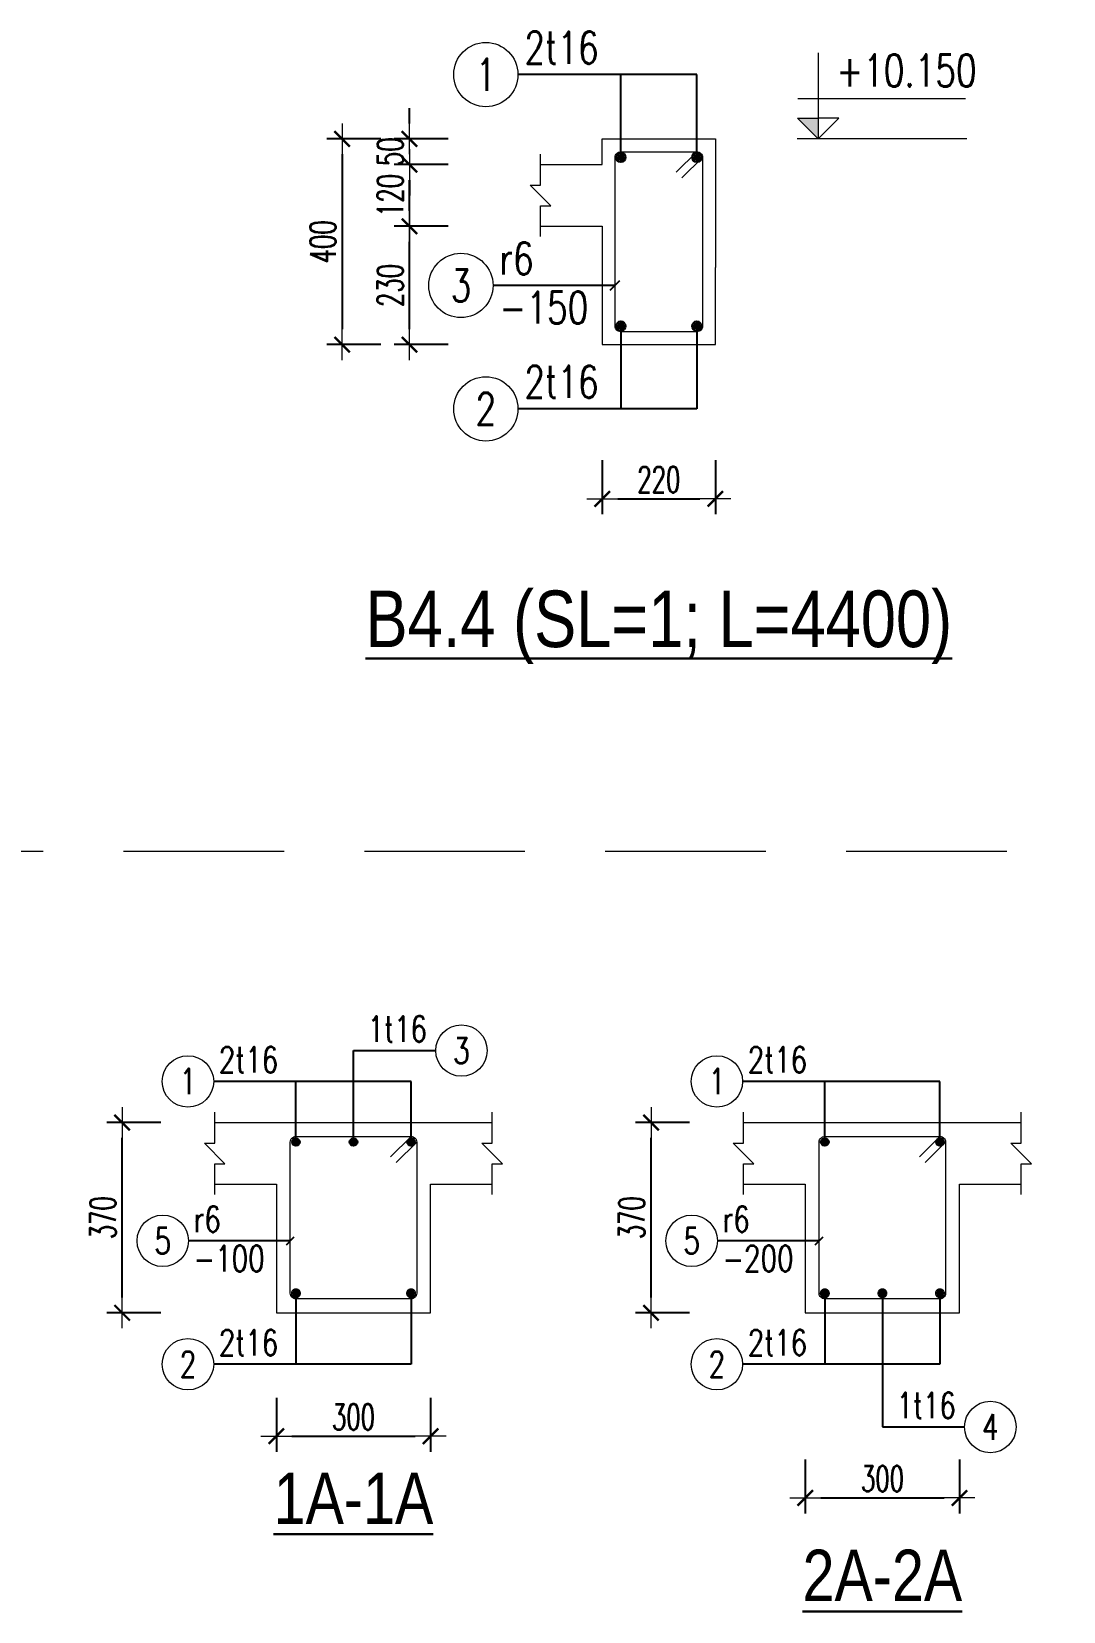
# Model space of a CAD drawing. Header units: millimetres. Extents: x -529861 to -223882, y -171969 to 61504.
# Drawn here: x -392677 to -388662, y -89068 to -82924 of the extents above; entities that cross this region are included whole.
import ezdxf
from ezdxf.enums import TextEntityAlignment as Align

# ---------------------------------------------------------------- set-up
doc = ezdxf.new("R2010")
doc.units = ezdxf.units.MM
doc.header["$LTSCALE"] = 5000
doc.linetypes.add('HIDDEN', pattern=[0.375, 0.25, -0.125])
doc.layers.get('Defpoints').update_dxf_attribs({"color": 143})
for name, color, linetype, lineweight in [('kata_dim', 8, 'Continuous', 15), ('kata_net khuat', 9, 'HIDDEN', 5), ('kata_net manh', 8, 'Continuous', 5), ('kata_net thay', 4, 'Continuous', 20), ('kata_text', 7, 'Continuous', 30), ('kata_thep chu', 1, 'Continuous', 35), ('kata_thep dai', 220, 'Continuous', 20), ('S-dims', 8, 'Continuous', 18)]:
    doc.layers.add(name, color=color, linetype=linetype, lineweight=lineweight)
doc.styles.add('kata_text', font='arial.ttf', dxfattribs={"width": 0.8})
doc.styles.add('vnsimpli', font='vnsimli.shx', dxfattribs={"width": 0.65})
doc.dimstyles.new('kata_dim_20', dxfattribs={"dimscale": 20, "dimtxt": 2.5, "dimasz": 1.5, "dimexe": 1.5, "dimexo": 2.5, "dimtad": 1, "dimdec": 0, "dimzin": 0, "dimdsep": 46, "dimtxsty": 'vnsimpli', "dimblk": 'kata_block_ArchTick', "dimcen": 0.09, "dimdle": 1.2, "dimclrd": 8, "dimclre": 8, "dimclrt": 3, "dimadec": 0, "dimazin": 0, "dimtfac": 1, "dimtdec": 0, "dimtix": 1, "dimtofl": 0, "dimtmove": 0, "dimatfit": 3, "dimfxl": 3.75, "dimfxlon": 1, "dimtolj": 1, "dimtzin": 0, "dimarcsym": 0})
doc.dimstyles.new('kata_dim_25', dxfattribs={"dimscale": 25, "dimtxt": 2.5, "dimasz": 1.5, "dimexe": 1.5, "dimexo": 2.5, "dimtad": 1, "dimdec": 0, "dimzin": 0, "dimdsep": 46, "dimtxsty": 'kata_text', "dimblk": 'kata_block_ArchTick', "dimcen": 0.09, "dimdle": 1.2, "dimclrd": 8, "dimclre": 8, "dimclrt": 3, "dimadec": 0, "dimazin": 0, "dimtfac": 1, "dimtdec": 0, "dimtix": 1, "dimtofl": 0, "dimtmove": 0, "dimatfit": 3, "dimfxl": 3.75, "dimfxlon": 1, "dimtolj": 1, "dimtzin": 0, "dimarcsym": 0})
doc.dimstyles.new('kata_dim_40', dxfattribs={"dimscale": 40, "dimtxt": 2.5, "dimasz": 1.5, "dimexe": 1.5, "dimexo": 2.5, "dimtad": 1, "dimdec": 0, "dimzin": 0, "dimdsep": 46, "dimtxsty": 'vnsimpli', "dimblk": 'kata_block_ArchTick', "dimcen": 0.09, "dimdle": 1.2, "dimclrd": 8, "dimclre": 8, "dimclrt": 3, "dimadec": 0, "dimazin": 0, "dimtfac": 1, "dimtdec": 0, "dimtix": 1, "dimtofl": 0, "dimtmove": 0, "dimatfit": 3, "dimfxl": 3.75, "dimfxlon": 1, "dimtolj": 1, "dimtzin": 0, "dimarcsym": 0})

# ---------------------------------------------------------------- blocks, each defined once
blk = doc.blocks.new('kata_block_ArchTick')
at = {"color": 8}
blk.add_line((1, 0), (-1, 0), dxfattribs=at)
at = {"color": 8, "const_width": 0.15}
blk.add_lwpolyline([(-0.5, -0.5), (0.5, 0.5)], dxfattribs=at)
blk = doc.blocks.new('*D477')
at = {"layer": 'Defpoints', "color": 0, "linetype": 'ByBlock', "ltscale": 1500, "transparency": 16777216}
for p in [(-391724.2, -87907.1), (-391124.2, -87907.1), (-391124.2, -88387.1)]:
    blk.add_point(p, dxfattribs=at)
at = {"layer": 'kata_dim', "color": 8, "linetype": 'ByBlock', "lineweight": -2, "ltscale": 1500, "transparency": 16777216}
for p, q in [((-391724.2, -88237.1), (-391724.2, -88447.1)), ((-391124.2, -88237.1), (-391124.2, -88447.1)), ((-391664.2, -88387.1), (-391184.2, -88387.1))]:
    blk.add_line(p, q, dxfattribs=at)
at = {"layer": 'kata_dim', "color": 8, "linetype": 'ByBlock', "lineweight": -2, "ltscale": 1500, "transparency": 16777216, "xscale": 60, "yscale": 60, "zscale": 60, "rotation": 180}
blk.add_blockref('kata_block_ArchTick', (-391724.2, -88387.1), dxfattribs=at)
at = {"layer": 'kata_dim', "color": 8, "linetype": 'ByBlock', "lineweight": -2, "ltscale": 1500, "transparency": 16777216, "xscale": 60, "yscale": 60, "zscale": 60}
blk.add_blockref('kata_block_ArchTick', (-391124.2, -88387.1), dxfattribs=at)
at = {"layer": 'kata_dim', "color": 3, "linetype": 'ByBlock', "ltscale": 1500, "transparency": 16777216, "insert": (-391424.2, -88312.1), "char_height": 100, "attachment_point": 5, "style": 'vnsimpli'}
blk.add_mtext('\\A1;300', dxfattribs=at)
blk = doc.blocks.new('kata_block_TD')
at = {"color": 6, "linetype": 'ByBlock', "lineweight": -2, "style": 'kata_text', "width": 0.8}
blk.add_attdef('SECTDET2', text='', height=5, dxfattribs=at).set_placement((0, 7.97), align=Align.CENTER)
at = {"color": 0, "linetype": 'ByBlock', "lineweight": -2, "style": 'kata_text', "width": 0.8}
blk.add_attdef('SECTDET1', text='', height=5, dxfattribs=at).set_placement((0, 1.47), align=Align.CENTER)
blk = doc.blocks.new('*D478')
at = {"layer": 'Defpoints', "color": 0, "linetype": 'ByBlock', "ltscale": 1500, "transparency": 16777216}
for p in [(-392324.2, -87167.1), (-391724.2, -87167.1), (-391724.2, -87907.1)]:
    blk.add_point(p, dxfattribs=at)
at = {"layer": 'kata_dim', "color": 8, "linetype": 'ByBlock', "lineweight": -2, "ltscale": 1500, "transparency": 16777216}
for p, q in [((-392174.2, -87167.1), (-392384.2, -87167.1)), ((-392324.2, -87847.1), (-392324.2, -87227.1)), ((-392174.2, -87907.1), (-392384.2, -87907.1))]:
    blk.add_line(p, q, dxfattribs=at)
at = {"layer": 'kata_dim', "color": 8, "linetype": 'ByBlock', "lineweight": -2, "ltscale": 1500, "transparency": 16777216, "xscale": 60, "yscale": 60, "zscale": 60}
for p, rotation in [((-392324.2, -87167.1), 90), ((-392324.2, -87907.1), 270)]:
    blk.add_blockref('kata_block_ArchTick', p, dxfattribs=dict(at, rotation=rotation))
at = {"layer": 'kata_dim', "color": 3, "linetype": 'ByBlock', "ltscale": 1500, "transparency": 16777216, "insert": (-392399.2, -87537.1), "char_height": 100, "attachment_point": 5, "rotation": 90, "style": 'vnsimpli'}
blk.add_mtext('\\A1;370', dxfattribs=at)
blk = doc.blocks.new('kata_block_THEP')
at = {"layer": 'kata_thep chu', "color": 0}
for p, q in [((-0.5, 0), (0.5, 0)), ((-0.35, 0.35), (0.35, -0.35)), ((0.35, 0.35), (-0.35, -0.35)), ((0, 0.5), (0, -0.5))]:
    blk.add_line(p, q, dxfattribs=at)
at = {"layer": 'kata_thep chu', "color": 0, "const_width": 0.0833}
blk.add_lwpolyline([(-0.5, 0, 1), (0.5, 0, 1), (-0.5, 0, 1)], format="xyb", dxfattribs=at)
blk = doc.blocks.new('*U68')
blk.add_circle((-2.5, 0), 2.5)
at = {"layer": 'kata_text', "color": 3, "style": 'vnsimpli', "width": 0.75}
blk.add_attdef('DK1', (0.5, 0.85), '', height=2.5, dxfattribs=at)
at = {"layer": 'kata_text', "color": 7, "style": 'vnsimpli', "width": 0.75}
blk.add_attdef('SH2', text='', height=2.5, dxfattribs=at).set_placement((-2.5, 0), align=Align.MIDDLE)
blk = doc.blocks.new('*U54')
blk.add_circle((2.5, 0), 2.5)
at = {"layer": 'kata_text', "color": 3, "style": 'vnsimpli', "width": 0.75}
blk.add_attdef('DK2', text='', height=2.5, dxfattribs=at).set_placement((-0.85, 0.85), align=Align.RIGHT)
at = {"layer": 'kata_text', "color": 7, "style": 'vnsimpli', "width": 0.75}
blk.add_attdef('SH3', text='', height=2.5, dxfattribs=at).set_placement((2.5, 0), align=Align.MIDDLE)
blk = doc.blocks.new('*U70')
blk.add_circle((-2.5, 0), 2.5)
at = {"layer": 'kata_text', "color": 3, "style": 'vnsimpli', "width": 0.75}
for tag, p in [('DK1', (0.5, 0.85)), ('KC1', (0.5, -2.97))]:
    blk.add_attdef(tag, p, '', height=2.5, dxfattribs=at)
at = {"layer": 'kata_text', "color": 7, "style": 'vnsimpli', "width": 0.75}
blk.add_attdef('SH2', text='', height=2.5, dxfattribs=at).set_placement((-2.5, 0), align=Align.MIDDLE)
blk = doc.blocks.new('*D475')
at = {"layer": 'Defpoints', "color": 0, "linetype": 'ByBlock', "ltscale": 1500, "transparency": 16777216}
for p in [(-389666.3, -87907.1), (-389066.3, -87907.1), (-389066.3, -88627.1)]:
    blk.add_point(p, dxfattribs=at)
at = {"layer": 'kata_dim', "color": 8, "linetype": 'ByBlock', "lineweight": -2, "ltscale": 1500, "transparency": 16777216}
for p, q in [((-389666.3, -88477.1), (-389666.3, -88687.1)), ((-389066.3, -88477.1), (-389066.3, -88687.1)), ((-389606.3, -88627.1), (-389126.3, -88627.1))]:
    blk.add_line(p, q, dxfattribs=at)
at = {"layer": 'kata_dim', "color": 8, "linetype": 'ByBlock', "lineweight": -2, "ltscale": 1500, "transparency": 16777216, "xscale": 60, "yscale": 60, "zscale": 60, "rotation": 180}
blk.add_blockref('kata_block_ArchTick', (-389666.3, -88627.1), dxfattribs=at)
at = {"layer": 'kata_dim', "color": 8, "linetype": 'ByBlock', "lineweight": -2, "ltscale": 1500, "transparency": 16777216, "xscale": 60, "yscale": 60, "zscale": 60}
blk.add_blockref('kata_block_ArchTick', (-389066.3, -88627.1), dxfattribs=at)
at = {"layer": 'kata_dim', "color": 3, "linetype": 'ByBlock', "ltscale": 1500, "transparency": 16777216, "insert": (-389366.3, -88552.1), "char_height": 100, "attachment_point": 5, "style": 'vnsimpli'}
blk.add_mtext('\\A1;300', dxfattribs=at)
blk = doc.blocks.new('*D476')
at = {"layer": 'Defpoints', "color": 0, "linetype": 'ByBlock', "ltscale": 1500, "transparency": 16777216}
for p in [(-390266.3, -87167.1), (-389666.3, -87167.1), (-389666.3, -87907.1)]:
    blk.add_point(p, dxfattribs=at)
at = {"layer": 'kata_dim', "color": 8, "linetype": 'ByBlock', "lineweight": -2, "ltscale": 1500, "transparency": 16777216}
for p, q in [((-390116.3, -87167.1), (-390326.3, -87167.1)), ((-390266.3, -87847.1), (-390266.3, -87227.1)), ((-390116.3, -87907.1), (-390326.3, -87907.1))]:
    blk.add_line(p, q, dxfattribs=at)
at = {"layer": 'kata_dim', "color": 8, "linetype": 'ByBlock', "lineweight": -2, "ltscale": 1500, "transparency": 16777216, "xscale": 60, "yscale": 60, "zscale": 60}
for p, rotation in [((-390266.3, -87167.1), 90), ((-390266.3, -87907.1), 270)]:
    blk.add_blockref('kata_block_ArchTick', p, dxfattribs=dict(at, rotation=rotation))
at = {"layer": 'kata_dim', "color": 3, "linetype": 'ByBlock', "ltscale": 1500, "transparency": 16777216, "insert": (-390341.3, -87537.1), "char_height": 100, "attachment_point": 5, "rotation": 90, "style": 'vnsimpli'}
blk.add_mtext('\\A1;370', dxfattribs=at)
blk = doc.blocks.new('kata_block_CT')
at = {"layer": 'S-dims', "linetype": 'ByBlock', "ltscale": 1500}
blk.add_hatch(color=256, dxfattribs=at).paths.add_polyline_path([(0, 1.6), (-1.61, 1.6), (0, 0)])
h = blk.add_hatch(dxfattribs=at)
h.set_pattern_fill('ANSI31', color=256, scale=1.406, style=0)
h.paths.add_polyline_path([(0, 1.6), (0, 0), (1.61, 1.6)])
for p, q in [((-1.59, 3.14), (11.47, 3.14)), ((11.56, 0), (-1.64, 0))]:
    blk.add_line(p, q, dxfattribs=at)
for points in [[(0, 6.69), (0, 0)], [(0, 0), (-1.61, 1.6), (0, 1.6)], [(0, 0), (1.61, 1.6), (0, 1.6)]]:
    blk.add_lwpolyline(points, dxfattribs=at)
at = {"layer": 'S-dims', "color": 3, "style": 'vnsimpli', "width": 0.75}
blk.add_attdef('CT', (1.41, 4.07), '', height=2.5, dxfattribs=at)
blk = doc.blocks.new('*D687')
at = {"layer": 'Defpoints', "color": 0, "linetype": 'ByBlock', "ltscale": 1500, "transparency": 16777216}
for p in [(-390456.2, -84141.7), (-390016.2, -84141.7), (-390016.2, -84741.7)]:
    blk.add_point(p, dxfattribs=at)
at = {"layer": 'kata_dim', "color": 8, "linetype": 'ByBlock', "lineweight": -2, "ltscale": 1500, "transparency": 16777216}
for p, q in [((-390456.2, -84591.7), (-390456.2, -84801.7)), ((-390016.2, -84591.7), (-390016.2, -84801.7)), ((-390396.2, -84741.7), (-390076.2, -84741.7))]:
    blk.add_line(p, q, dxfattribs=at)
at = {"layer": 'kata_dim', "color": 8, "linetype": 'ByBlock', "lineweight": -2, "ltscale": 1500, "transparency": 16777216, "xscale": 60, "yscale": 60, "zscale": 60, "rotation": 180}
blk.add_blockref('kata_block_ArchTick', (-390456.2, -84741.7), dxfattribs=at)
at = {"layer": 'kata_dim', "color": 8, "linetype": 'ByBlock', "lineweight": -2, "ltscale": 1500, "transparency": 16777216, "xscale": 60, "yscale": 60, "zscale": 60}
blk.add_blockref('kata_block_ArchTick', (-390016.2, -84741.7), dxfattribs=at)
at = {"layer": 'kata_dim', "color": 3, "linetype": 'ByBlock', "ltscale": 1500, "transparency": 16777216, "insert": (-390236.2, -84666.7), "char_height": 100, "attachment_point": 5, "style": 'vnsimpli'}
blk.add_mtext('\\A1;220', dxfattribs=at)
blk = doc.blocks.new('*D688')
at = {"layer": 'Defpoints', "color": 0, "linetype": 'ByBlock', "ltscale": 1500, "transparency": 16777216}
for p in [(-391206.2, -83681.7), (-390456.2, -83681.7), (-390456.2, -84141.7)]:
    blk.add_point(p, dxfattribs=at)
at = {"layer": 'kata_dim', "color": 8, "linetype": 'ByBlock', "lineweight": -2, "ltscale": 1500, "transparency": 16777216}
for p, q in [((-391056.2, -83681.7), (-391266.2, -83681.7)), ((-391206.2, -84081.7), (-391206.2, -83741.7)), ((-391056.2, -84141.7), (-391266.2, -84141.7))]:
    blk.add_line(p, q, dxfattribs=at)
at = {"layer": 'kata_dim', "color": 8, "linetype": 'ByBlock', "lineweight": -2, "ltscale": 1500, "transparency": 16777216, "xscale": 60, "yscale": 60, "zscale": 60}
for p, rotation in [((-391206.2, -83681.7), 90), ((-391206.2, -84141.7), 270)]:
    blk.add_blockref('kata_block_ArchTick', p, dxfattribs=dict(at, rotation=rotation))
at = {"layer": 'kata_dim', "color": 3, "linetype": 'ByBlock', "ltscale": 1500, "transparency": 16777216, "insert": (-391281.2, -83911.7), "char_height": 100, "attachment_point": 5, "rotation": 90, "style": 'vnsimpli'}
blk.add_mtext('\\A1;230', dxfattribs=at)
blk = doc.blocks.new('*D689')
at = {"layer": 'Defpoints', "color": 0, "linetype": 'ByBlock', "ltscale": 1500, "transparency": 16777216}
for p in [(-391206.2, -83441.7), (-390456.2, -83441.7), (-390456.2, -83681.7)]:
    blk.add_point(p, dxfattribs=at)
at = {"layer": 'kata_dim', "color": 8, "linetype": 'ByBlock', "lineweight": -2, "ltscale": 1500, "transparency": 16777216}
for p, q in [((-391056.2, -83441.7), (-391266.2, -83441.7)), ((-391206.2, -83621.7), (-391206.2, -83501.7)), ((-391056.2, -83681.7), (-391266.2, -83681.7))]:
    blk.add_line(p, q, dxfattribs=at)
at = {"layer": 'kata_dim', "color": 8, "linetype": 'ByBlock', "lineweight": -2, "ltscale": 1500, "transparency": 16777216, "xscale": 60, "yscale": 60, "zscale": 60}
for p, rotation in [((-391206.2, -83441.7), 90), ((-391206.2, -83681.7), 270)]:
    blk.add_blockref('kata_block_ArchTick', p, dxfattribs=dict(at, rotation=rotation))
at = {"layer": 'kata_dim', "color": 3, "linetype": 'ByBlock', "ltscale": 1500, "transparency": 16777216, "insert": (-391281.2, -83561.7), "char_height": 100, "attachment_point": 5, "rotation": 90, "style": 'vnsimpli'}
blk.add_mtext('\\A1;120', dxfattribs=at)
blk = doc.blocks.new('*D690')
at = {"layer": 'Defpoints', "color": 0, "linetype": 'ByBlock', "ltscale": 1500, "transparency": 16777216}
for p in [(-391206.2, -83341.7), (-390456.2, -83341.7), (-390456.2, -83441.7)]:
    blk.add_point(p, dxfattribs=at)
at = {"layer": 'kata_dim', "color": 8, "linetype": 'ByBlock', "lineweight": -2, "ltscale": 1500, "transparency": 16777216}
for p, q in [((-391206.2, -83281.7), (-391206.2, -83221.7)), ((-391056.2, -83341.7), (-391266.2, -83341.7)), ((-391056.2, -83441.7), (-391266.2, -83441.7)), ((-391206.2, -83501.7), (-391206.2, -83561.7))]:
    blk.add_line(p, q, dxfattribs=at)
at = {"layer": 'kata_dim', "color": 8, "linetype": 'ByBlock', "lineweight": -2, "ltscale": 1500, "transparency": 16777216, "xscale": 60, "yscale": 60, "zscale": 60}
for p, rotation in [((-391206.2, -83341.7), 270), ((-391206.2, -83441.7), 90)]:
    blk.add_blockref('kata_block_ArchTick', p, dxfattribs=dict(at, rotation=rotation))
at = {"layer": 'kata_dim', "color": 3, "linetype": 'ByBlock', "ltscale": 1500, "transparency": 16777216, "insert": (-391281.2, -83391.7), "char_height": 100, "attachment_point": 5, "rotation": 90, "style": 'vnsimpli'}
blk.add_mtext('\\A1;50', dxfattribs=at)
blk = doc.blocks.new('*D691')
at = {"layer": 'Defpoints', "color": 0, "linetype": 'ByBlock', "ltscale": 1500, "transparency": 16777216}
for p in [(-390456.2, -83341.7), (-391468.2, -84141.7), (-390456.2, -84141.7)]:
    blk.add_point(p, dxfattribs=at)
at = {"layer": 'kata_dim', "color": 8, "linetype": 'ByBlock', "lineweight": -2, "ltscale": 1500, "transparency": 16777216}
for p, q in [((-391318.2, -83341.7), (-391528.2, -83341.7)), ((-391468.2, -83401.7), (-391468.2, -84081.7)), ((-391318.2, -84141.7), (-391528.2, -84141.7))]:
    blk.add_line(p, q, dxfattribs=at)
at = {"layer": 'kata_dim', "color": 8, "linetype": 'ByBlock', "lineweight": -2, "ltscale": 1500, "transparency": 16777216, "xscale": 60, "yscale": 60, "zscale": 60}
for p, rotation in [((-391468.2, -83341.7), 90), ((-391468.2, -84141.7), 270)]:
    blk.add_blockref('kata_block_ArchTick', p, dxfattribs=dict(at, rotation=rotation))
at = {"layer": 'kata_dim', "color": 3, "linetype": 'ByBlock', "ltscale": 1500, "transparency": 16777216, "insert": (-391543.2, -83741.7), "char_height": 100, "attachment_point": 5, "rotation": 90, "style": 'vnsimpli'}
blk.add_mtext('\\A1;400', dxfattribs=at)

msp = doc.modelspace()

# ---------------------------------------------------------------- linework, layer by layer
at = {"layer": 'kata_dim', "linetype": 'ByBlock', "ltscale": 1500}
for points in [[(-391964.16, -87447.1), (-391964.16, -87327.1), (-391924.16, -87327.1), (-392004.16, -87247.1), (-391964.16, -87247.1), (-391964.16, -87127.1)], [(-390884.16, -87447.1), (-390884.16, -87327.1), (-390844.16, -87327.1), (-390924.16, -87247.1), (-390884.16, -87247.1), (-390884.16, -87127.1)], [(-389906.34, -87447.1), (-389906.34, -87327.1), (-389866.34, -87327.1), (-389946.34, -87247.1), (-389906.34, -87247.1), (-389906.34, -87127.1)], [(-388826.34, -87447.1), (-388826.34, -87327.1), (-388786.34, -87327.1), (-388866.34, -87247.1), (-388826.34, -87247.1), (-388826.34, -87127.1)]]:
    msp.add_lwpolyline(points, dxfattribs=at)
at = {"layer": 'kata_net khuat', "ltscale": 0.5}
msp.add_line((-404506.87, -86111.61), (-387244.37, -86111.61), dxfattribs=at)
at = {"layer": 'kata_net manh', "linetype": 'ByBlock', "ltscale": 1500}
msp.add_lwpolyline([(-390696.16, -83721.72), (-390696.16, -83601.72), (-390656.16, -83601.72), (-390736.16, -83521.72), (-390696.16, -83521.72), (-390696.16, -83401.72)], dxfattribs=at)
at = {"layer": 'kata_net thay', "linetype": 'ByBlock', "ltscale": 1500}
for points in [[(-390696.16, -83441.72), (-390456.16, -83441.72), (-390456.16, -83341.72), (-390016.16, -83341.72), (-390016.16, -83841.72), (-390016.16, -83841.72)], [(-390696.16, -83681.72), (-390456.16, -83681.72), (-390456.16, -84141.72), (-390016.16, -84141.72), (-390016.16, -83841.72), (-390016.16, -83841.72)], [(-391964.16, -87167.1), (-391724.16, -87167.1), (-391724.16, -87167.1), (-391124.16, -87167.1), (-391124.16, -87167.1), (-390884.16, -87167.1)], [(-389906.34, -87167.1), (-389666.34, -87167.1), (-389666.34, -87167.1), (-389066.34, -87167.1), (-389066.34, -87167.1), (-388826.34, -87167.1)], [(-391964.16, -87407.1), (-391724.16, -87407.1), (-391724.16, -87907.1), (-391124.16, -87907.1), (-391124.16, -87407.1), (-390884.16, -87407.1)], [(-389906.34, -87407.1), (-389666.34, -87407.1), (-389666.34, -87907.1), (-389066.34, -87907.1), (-389066.34, -87407.1), (-388826.34, -87407.1)]]:
    msp.add_lwpolyline(points, dxfattribs=at)
at = {"layer": 'kata_thep dai', "linetype": 'ByBlock', "ltscale": 1500}
for points in [[(-390168.16, -83471.72), (-390088.16, -83391.72, -0.4142136), (-390066.16, -83413.72), (-390066.16, -84069.72, -0.4142136), (-390088.16, -84091.72), (-390384.16, -84091.72, -0.4142136), (-390406.16, -84069.72), (-390406.16, -83413.72, -0.4142136), (-390384.16, -83391.72), (-390088.16, -83391.72, -0.4142136), (-390066.16, -83413.72), (-390146.16, -83493.72)], [(-391280.16, -87301.1), (-391200.16, -87221.1, -0.4142136), (-391178.16, -87243.1), (-391178.16, -87831.1, -0.4142136), (-391200.16, -87853.1), (-391648.16, -87853.1, -0.4142136), (-391670.16, -87831.1), (-391670.16, -87243.1, -0.4142136), (-391648.16, -87221.1), (-391200.16, -87221.1, -0.4142136), (-391178.16, -87243.1), (-391258.16, -87323.1)], [(-389222.34, -87301.1), (-389142.34, -87221.1, -0.4142136), (-389120.34, -87243.1), (-389120.34, -87831.1, -0.4142136), (-389142.34, -87853.1), (-389590.34, -87853.1, -0.4142136), (-389612.34, -87831.1), (-389612.34, -87243.1, -0.4142136), (-389590.34, -87221.1), (-389142.34, -87221.1, -0.4142136), (-389120.34, -87243.1), (-389200.34, -87323.1)]]:
    msp.add_lwpolyline(points, format="xyb", dxfattribs=at)

# ---------------------------------------------------------------- block references
at = {"layer": 'kata_net manh', "linetype": 'ByBlock', "ltscale": 1500}
for name, p, xscale, yscale, zscale, values in [('*U68', (-390784.16, -83091.72), 50, 50, 50, {'SH2': '1', 'DK1': '2t16'}), ('*U70', (-390881.16, -83911.72), 50, 50, 50, {'SH2': '3', 'DK1': 'r6', 'KC1': '-150'}), ('*U68', (-390784.16, -84391.72), 50, 50, 50, {'SH2': '2', 'DK1': '2t16'}), ('*U54', (-391104.16, -86887.1), 40, 40, 40, {'SH3': '3', 'DK2': '1t16'}), ('*U68', (-391968.16, -87007.1), 40, 40, 40, {'SH2': '1', 'DK1': '2t16'}), ('*U68', (-389910.34, -87007.1), 40, 40, 40, {'SH2': '1', 'DK1': '2t16'}), ('*U70', (-392066.16, -87627.1), 40, 40, 40, {'SH2': '5', 'DK1': 'r6', 'KC1': '-100'}), ('*U70', (-390008.34, -87627.1), 40, 40, 40, {'SH2': '5', 'DK1': 'r6', 'KC1': '-200'}), ('*U68', (-391968.16, -88107.1), 40, 40, 40, {'SH2': '2', 'DK1': '2t16'}), ('*U68', (-389910.34, -88107.1), 40, 40, 40, {'SH2': '2', 'DK1': '2t16'}), ('*U54', (-389046.34, -88351.1), 40, 40, 40, {'SH3': '4', 'DK2': '1t16'})]:
    msp.add_blockref(name, p, dxfattribs=dict(at, xscale=xscale, yscale=yscale, zscale=zscale)).add_auto_attribs(values)
at = {"layer": 'kata_text', "linetype": 'ByBlock', "ltscale": 1500}
ref = msp.add_blockref('kata_block_CT', (-389616.16, -83341.72), dxfattribs=dict(at, xscale=50, yscale=50, zscale=50))
ref.add_attrib('CT', '+10.150', (-389545.69, -83138.3), dxfattribs={"layer": '0', "color": 3, "height": 125, "style": 'vnsimpli', "width": 0.75})
ref = msp.add_blockref('kata_block_TD', (-390236.16, -85391.72), dxfattribs=dict(at, xscale=50, yscale=50, zscale=50))
ref.add_attrib('SECTDET1', '%%uB4.4 (SL=1; L=4400)', dxfattribs={"layer": '0', "color": 0, "linetype": 'ByBlock', "lineweight": -2, "height": 220, "style": 'kata_text', "width": 0.8}).set_placement((-390236.16, -85318.18), align=Align.CENTER)
ref = msp.add_blockref('kata_block_TD', (-391424.16, -88787.1), dxfattribs=dict(at, xscale=40, yscale=40, zscale=40))
ref.add_attrib('SECTDET1', '%%u1A-1A', dxfattribs={"layer": '0', "color": 0, "linetype": 'ByBlock', "lineweight": -2, "height": 200, "style": 'kata_text', "width": 0.8}).set_placement((-391424.16, -88728.27), align=Align.CENTER)
ref = msp.add_blockref('kata_block_TD', (-389366.34, -89087.1), dxfattribs=dict(at, xscale=40, yscale=40, zscale=40))
ref.add_attrib('SECTDET1', '%%u2A-2A', dxfattribs={"layer": '0', "color": 0, "linetype": 'ByBlock', "lineweight": -2, "height": 200, "style": 'kata_text', "width": 0.8}).set_placement((-389366.34, -89028.27), align=Align.CENTER)
at = {"layer": 'kata_thep chu', "color": 3, "linetype": 'ByBlock', "ltscale": 1500, "xscale": 32, "yscale": 32, "zscale": 32}
for p in [(-390384.16, -83413.72), (-390384.16, -84069.72)]:
    msp.add_blockref('kata_block_THEP', p, dxfattribs=at)
at = {"layer": 'kata_thep chu', "linetype": 'ByBlock', "ltscale": 1500}
for p, xscale, yscale, zscale in [((-390088.16, -83413.72), 32, 32, 32), ((-390088.16, -84069.72), 32, 32, 32), ((-391648.16, -87243.1), 32, 32, 32), ((-391424.16, -87243.1), 32, 32, 32), ((-391200.16, -87243.1), 32, 32, 32), ((-389590.34, -87243.1), 32, 32, 32), ((-389142.34, -87243.1), 32, 32, 32), ((-391648.16, -87831.1), 36, 36, 36), ((-391200.16, -87831.1), 36, 36, 36), ((-389590.34, -87831.1), 36, 36, 36), ((-389366.34, -87831.1), 36, 36, 36), ((-389142.34, -87831.1), 36, 36, 36)]:
    msp.add_blockref('kata_block_THEP', p, dxfattribs=dict(at, xscale=xscale, yscale=yscale, zscale=zscale))

# ---------------------------------------------------------------- dimensions: what is measured, and where the dimension line sits
at = {"layer": 'kata_dim', "linetype": 'ByBlock', "ltscale": 1500}
for base, p1, p2, picture, middle in [((-391206.16, -83341.72), (-390456.16, -83441.72), (-390456.16, -83341.72), '*D690', (-391281.16, -83391.72)), ((-391468.16, -84141.72), (-390456.16, -83341.72), (-390456.16, -84141.72), '*D691', (-391543.16, -83741.72)), ((-391206.16, -83441.72), (-390456.16, -83681.72), (-390456.16, -83441.72), '*D689', (-391281.16, -83561.72)), ((-391206.16, -83681.72), (-390456.16, -84141.72), (-390456.16, -83681.72), '*D688', (-391281.16, -83911.72)), ((-392324.16, -87167.1), (-391724.16, -87907.1), (-391724.16, -87167.1), '*D478', (-392399.16, -87537.1)), ((-390266.34, -87167.1), (-389666.34, -87907.1), (-389666.34, -87167.1), '*D476', (-390341.34, -87537.1))]:
    dim = msp.add_linear_dim(base=base, p1=p1, p2=p2, angle=270, dimstyle='kata_dim_40', override={"dimlfac": 0.5}, dxfattribs=at)
    dim.commit()
    dim.dimension.update_dxf_attribs({"geometry": picture, "text_midpoint": middle})
for base, p1, p2, picture, middle in [((-390016.16, -84741.72), (-390456.16, -84141.72), (-390016.16, -84141.72), '*D687', (-390236.16, -84666.72)), ((-391124.16, -88387.1), (-391724.16, -87907.1), (-391124.16, -87907.1), '*D477', (-391424.16, -88312.1)), ((-389066.34, -88627.1), (-389666.34, -87907.1), (-389066.34, -87907.1), '*D475', (-389366.34, -88552.1))]:
    dim = msp.add_linear_dim(base=base, p1=p1, p2=p2, dimstyle='kata_dim_40', override={"dimlfac": 0.5}, dxfattribs=at)
    dim.commit()
    dim.dimension.update_dxf_attribs({"geometry": picture, "text_midpoint": middle})

# ---------------------------------------------------------------- leaders
at = {"layer": 'kata_net manh', "linetype": 'ByBlock', "ltscale": 1500}
for points, dimstyle, override in [([(-390384.16, -83413.72), (-390384.16, -83091.72), (-390784.16, -83091.72)], 'kata_dim_25', {"dimldrblk": 'DotBlank'}), ([(-390088.16, -83413.72), (-390088.16, -83091.72), (-390784.16, -83091.72)], 'kata_dim_25', {"dimldrblk": 'DotBlank'}), ([(-390406.16, -83911.72), (-390881.16, -83911.72)], 'kata_dim_25', {"dimldrblk": 'Oblique'}), ([(-390384.16, -84069.72), (-390384.16, -84391.72), (-390784.16, -84391.72)], 'kata_dim_25', {"dimldrblk": 'DotBlank'}), ([(-390088.16, -84069.72), (-390088.16, -84391.72), (-390784.16, -84391.72)], 'kata_dim_25', {"dimldrblk": 'DotBlank'}), ([(-391424.16, -87243.1), (-391424.16, -86887.1), (-391104.16, -86887.1)], 'kata_dim_20', {"dimldrblk": 'DotBlank'}), ([(-391648.16, -87243.1), (-391648.16, -87007.1), (-391968.16, -87007.1)], 'kata_dim_20', {"dimldrblk": 'DotBlank'}), ([(-391200.16, -87243.1), (-391200.16, -87007.1), (-391968.16, -87007.1)], 'kata_dim_20', {"dimldrblk": 'DotBlank'}), ([(-389590.34, -87243.1), (-389590.34, -87007.1), (-389910.34, -87007.1)], 'kata_dim_20', {"dimldrblk": 'DotBlank'}), ([(-389142.34, -87243.1), (-389142.34, -87007.1), (-389910.34, -87007.1)], 'kata_dim_20', {"dimldrblk": 'DotBlank'}), ([(-391670.16, -87627.1), (-392066.16, -87627.1)], 'kata_dim_20', {"dimldrblk": 'Oblique'}), ([(-389612.34, -87627.1), (-390008.34, -87627.1)], 'kata_dim_20', {"dimldrblk": 'Oblique'}), ([(-391648.16, -87831.1), (-391648.16, -88107.1), (-391968.16, -88107.1)], 'kata_dim_20', {"dimldrblk": 'DotBlank'}), ([(-391200.16, -87831.1), (-391200.16, -88107.1), (-391968.16, -88107.1)], 'kata_dim_20', {"dimldrblk": 'DotBlank'}), ([(-389590.34, -87831.1), (-389590.34, -88107.1), (-389910.34, -88107.1)], 'kata_dim_20', {"dimldrblk": 'DotBlank'}), ([(-389142.34, -87831.1), (-389142.34, -88107.1), (-389910.34, -88107.1)], 'kata_dim_20', {"dimldrblk": 'DotBlank'}), ([(-389366.34, -87831.1), (-389366.34, -88351.1), (-389046.34, -88351.1)], 'kata_dim_20', {"dimldrblk": 'DotBlank'})]:
    msp.add_leader(points, dimstyle=dimstyle, override=override, dxfattribs=at)

doc.saveas('drawing.dxf')
